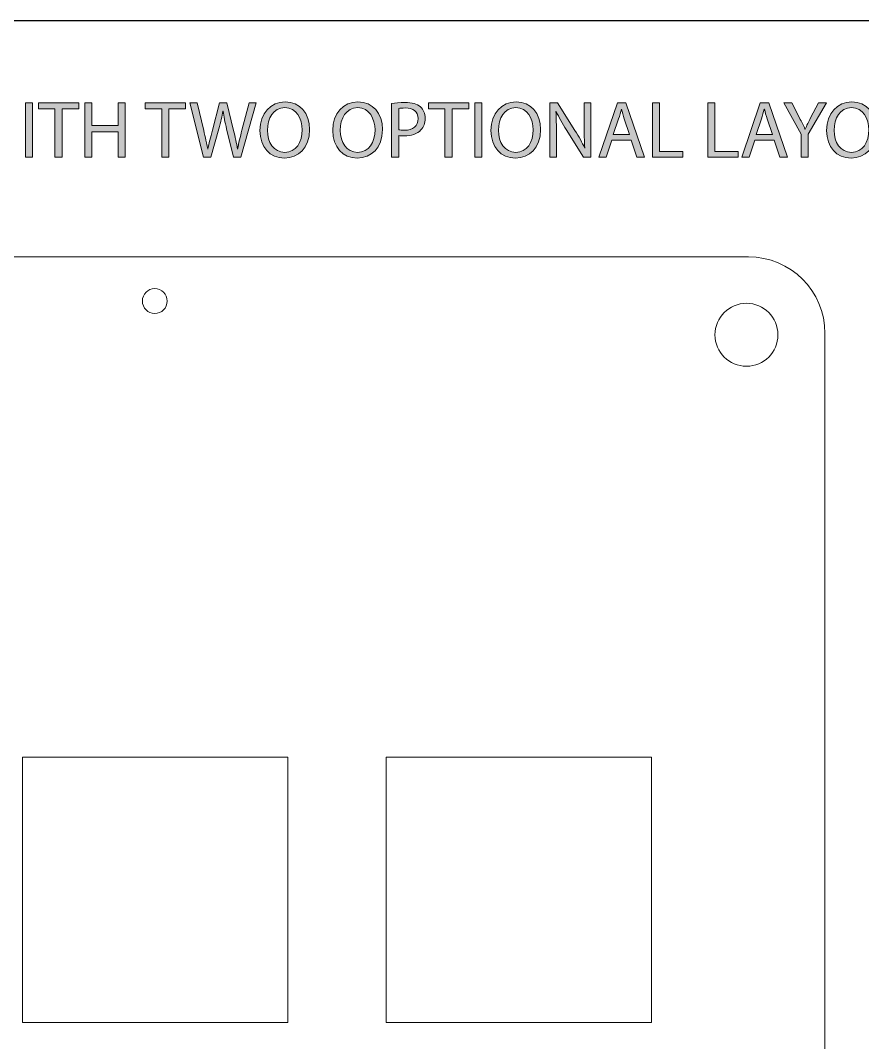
# Model space of a CAD drawing. Header units: millimetres. Extents: x 12 to 403, y 61 to 367.
# Drawn here: x 117.3 to 161.4, y 200.7 to 254.2 of the extents above; entities that cross this region are included whole.
import ezdxf

# ---------------------------------------------------------------- set-up
doc = ezdxf.new("R2010")
doc.units = ezdxf.units.MM
doc.header["$MEASUREMENT"] = 0
doc.layers.add('TopPasteMaskLayer', color=7, linetype='Continuous', lineweight=0)

# ---------------------------------------------------------------- blocks, each defined once
blk = doc.blocks.new('Block_1')
at = {"layer": 'TopPasteMaskLayer', "true_color": 0x000000, "transparency": 33554687}
h = blk.add_hatch(color=18, dxfattribs=at)
h.dxf.hatch_style = 2
edge = h.paths.add_edge_path()
edge.add_spline(control_points=[(117.966, 249.915), (117.966, 249.915), (117.966, 247.063), (117.966, 247.063), (117.966, 247.063), (117.598, 247.063), (117.598, 247.063), (117.598, 247.063), (117.598, 249.915), (117.598, 249.915), (117.598, 249.915), (117.966, 249.915), (117.966, 249.915)], knot_values=[0, 0, 0, 0, 1, 1, 1, 2, 2, 2, 3, 3, 3, 4, 4, 4, 4], degree=3, periodic=0)
h = blk.add_hatch(color=18, dxfattribs=at)
h.dxf.hatch_style = 2
edge = h.paths.add_edge_path()
edge.add_spline(control_points=[(119.151, 249.602), (119.151, 249.602), (118.284, 249.602), (118.284, 249.602), (118.284, 249.602), (118.284, 249.915), (118.284, 249.915), (118.284, 249.915), (120.395, 249.915), (120.395, 249.915), (120.395, 249.915), (120.395, 249.602), (120.395, 249.602), (120.395, 249.602), (119.523, 249.602), (119.523, 249.602), (119.523, 249.602), (119.523, 247.063), (119.523, 247.063), (119.523, 247.063), (119.151, 247.063), (119.151, 247.063), (119.151, 247.063), (119.151, 249.602), (119.151, 249.602)], knot_values=[0, 0, 0, 0, 1, 1, 1, 2, 2, 2, 3, 3, 3, 4, 4, 4, 5, 5, 5, 6, 6, 6, 7, 7, 7, 8, 8, 8, 8], degree=3, periodic=0)
h = blk.add_hatch(color=18, dxfattribs=at)
h.dxf.hatch_style = 2
edge = h.paths.add_edge_path()
edge.add_spline(control_points=[(121.082, 249.915), (121.082, 249.915), (121.082, 248.722), (121.082, 248.722), (121.082, 248.722), (122.461, 248.722), (122.461, 248.722), (122.461, 248.722), (122.461, 249.915), (122.461, 249.915), (122.461, 249.915), (122.833, 249.915), (122.833, 249.915), (122.833, 249.915), (122.833, 247.063), (122.833, 247.063), (122.833, 247.063), (122.461, 247.063), (122.461, 247.063), (122.461, 247.063), (122.461, 248.4), (122.461, 248.4), (122.461, 248.4), (121.082, 248.4), (121.082, 248.4), (121.082, 248.4), (121.082, 247.063), (121.082, 247.063), (121.082, 247.063), (120.714, 247.063), (120.714, 247.063), (120.714, 247.063), (120.714, 249.915), (120.714, 249.915), (120.714, 249.915), (121.082, 249.915), (121.082, 249.915)], knot_values=[0, 0, 0, 0, 1, 1, 1, 2, 2, 2, 3, 3, 3, 4, 4, 4, 5, 5, 5, 6, 6, 6, 7, 7, 7, 8, 8, 8, 9, 9, 9, 10, 10, 10, 11, 11, 11, 12, 12, 12, 12], degree=3, periodic=0)
h = blk.add_hatch(color=18, dxfattribs=at)
h.dxf.hatch_style = 2
edge = h.paths.add_edge_path()
edge.add_spline(control_points=[(124.739, 249.602), (124.739, 249.602), (123.872, 249.602), (123.872, 249.602), (123.872, 249.602), (123.872, 249.915), (123.872, 249.915), (123.872, 249.915), (125.983, 249.915), (125.983, 249.915), (125.983, 249.915), (125.983, 249.602), (125.983, 249.602), (125.983, 249.602), (125.111, 249.602), (125.111, 249.602), (125.111, 249.602), (125.111, 247.063), (125.111, 247.063), (125.111, 247.063), (124.739, 247.063), (124.739, 247.063), (124.739, 247.063), (124.739, 249.602), (124.739, 249.602)], knot_values=[0, 0, 0, 0, 1, 1, 1, 2, 2, 2, 3, 3, 3, 4, 4, 4, 5, 5, 5, 6, 6, 6, 7, 7, 7, 8, 8, 8, 8], degree=3, periodic=0)
h = blk.add_hatch(color=18, dxfattribs=at)
h.dxf.hatch_style = 2
edge = h.paths.add_edge_path()
edge.add_spline(control_points=[(126.936, 247.063), (126.936, 247.063), (126.212, 249.915), (126.212, 249.915), (126.212, 249.915), (126.602, 249.915), (126.602, 249.915), (126.602, 249.915), (126.94, 248.472), (126.94, 248.472), (127.025, 248.117), (127.101, 247.761), (127.152, 247.486), (127.152, 247.486), (127.16, 247.486), (127.16, 247.486), (127.207, 247.77), (127.296, 248.108), (127.393, 248.476), (127.393, 248.476), (127.774, 249.915), (127.774, 249.915), (127.774, 249.915), (128.159, 249.915), (128.159, 249.915), (128.159, 249.915), (128.506, 248.468), (128.506, 248.468), (128.586, 248.129), (128.662, 247.791), (128.705, 247.49), (128.705, 247.49), (128.713, 247.49), (128.713, 247.49), (128.772, 247.803), (128.853, 248.121), (128.942, 248.476), (128.942, 248.476), (129.318, 249.915), (129.318, 249.915), (129.318, 249.915), (129.695, 249.915), (129.695, 249.915), (129.695, 249.915), (128.887, 247.063), (128.887, 247.063), (128.887, 247.063), (128.502, 247.063), (128.502, 247.063), (128.502, 247.063), (128.142, 248.548), (128.142, 248.548), (128.053, 248.912), (127.994, 249.191), (127.956, 249.479), (127.956, 249.479), (127.947, 249.479), (127.947, 249.479), (127.896, 249.196), (127.833, 248.916), (127.727, 248.548), (127.727, 248.548), (127.321, 247.063), (127.321, 247.063), (127.321, 247.063), (126.936, 247.063), (126.936, 247.063)], knot_values=[0, 0, 0, 0, 1, 1, 1, 2, 2, 2, 3, 3, 3, 4, 4, 4, 5, 5, 5, 6, 6, 6, 7, 7, 7, 8, 8, 8, 9, 9, 9, 10, 10, 10, 11, 11, 11, 12, 12, 12, 13, 13, 13, 14, 14, 14, 15, 15, 15, 16, 16, 16, 17, 17, 17, 18, 18, 18, 19, 19, 19, 20, 20, 20, 21, 21, 21, 22, 22, 22, 22], degree=3, periodic=0)
h = blk.add_hatch(color=18, dxfattribs=at)
h.dxf.hatch_style = 2
edge = h.paths.add_edge_path()
edge.add_spline(control_points=[(130.276, 248.472), (130.276, 247.863), (130.606, 247.317), (131.186, 247.317), (131.77, 247.317), (132.1, 247.854), (132.1, 248.502), (132.1, 249.069), (131.804, 249.661), (131.19, 249.661), (130.581, 249.661), (130.276, 249.098), (130.276, 248.472)], knot_values=[0, 0, 0, 0, 1, 1, 1, 2, 2, 2, 3, 3, 3, 4, 4, 4, 4], degree=3, periodic=0)
edge = h.paths.add_edge_path()
edge.add_spline(control_points=[(132.489, 248.519), (132.489, 247.537), (131.892, 247.017), (131.165, 247.017), (130.412, 247.017), (129.883, 247.6), (129.883, 248.463), (129.883, 249.369), (130.445, 249.961), (131.207, 249.961), (131.986, 249.961), (132.489, 249.365), (132.489, 248.519)], knot_values=[0, 0, 0, 0, 1, 1, 1, 2, 2, 2, 3, 3, 3, 4, 4, 4, 4], degree=3, periodic=0)
h = blk.add_hatch(color=18, dxfattribs=at)
h.dxf.hatch_style = 2
edge = h.paths.add_edge_path()
edge.add_spline(control_points=[(134.091, 248.472), (134.091, 247.863), (134.42, 247.317), (135, 247.317), (135.584, 247.317), (135.914, 247.854), (135.914, 248.502), (135.914, 249.069), (135.618, 249.661), (135.004, 249.661), (134.395, 249.661), (134.091, 249.098), (134.091, 248.472)], knot_values=[0, 0, 0, 0, 1, 1, 1, 2, 2, 2, 3, 3, 3, 4, 4, 4, 4], degree=3, periodic=0)
edge = h.paths.add_edge_path()
edge.add_spline(control_points=[(136.303, 248.519), (136.303, 247.537), (135.707, 247.017), (134.979, 247.017), (134.226, 247.017), (133.697, 247.6), (133.697, 248.463), (133.697, 249.369), (134.26, 249.961), (135.021, 249.961), (135.8, 249.961), (136.303, 249.365), (136.303, 248.519)], knot_values=[0, 0, 0, 0, 1, 1, 1, 2, 2, 2, 3, 3, 3, 4, 4, 4, 4], degree=3, periodic=0)
h = blk.add_hatch(color=18, dxfattribs=at)
h.dxf.hatch_style = 2
edge = h.paths.add_edge_path()
edge.add_spline(control_points=[(137.151, 248.506), (137.231, 248.485), (137.333, 248.476), (137.456, 248.476), (137.9, 248.476), (138.171, 248.692), (138.171, 249.085), (138.171, 249.462), (137.904, 249.644), (137.498, 249.644), (137.337, 249.644), (137.215, 249.631), (137.151, 249.614), (137.151, 249.614), (137.151, 248.506), (137.151, 248.506)], knot_values=[0, 0, 0, 0, 1, 1, 1, 2, 2, 2, 3, 3, 3, 4, 4, 4, 5, 5, 5, 5], degree=3, periodic=0)
edge = h.paths.add_edge_path()
edge.add_spline(control_points=[(136.783, 249.881), (136.961, 249.911), (137.193, 249.936), (137.49, 249.936), (137.853, 249.936), (138.12, 249.851), (138.289, 249.699), (138.446, 249.563), (138.539, 249.356), (138.539, 249.102), (138.539, 248.844), (138.463, 248.641), (138.319, 248.493), (138.124, 248.286), (137.807, 248.18), (137.447, 248.18), (137.337, 248.18), (137.236, 248.184), (137.151, 248.205), (137.151, 248.205), (137.151, 247.063), (137.151, 247.063), (137.151, 247.063), (136.783, 247.063), (136.783, 247.063), (136.783, 247.063), (136.783, 249.881), (136.783, 249.881)], knot_values=[0, 0, 0, 0, 1, 1, 1, 2, 2, 2, 3, 3, 3, 4, 4, 4, 5, 5, 5, 6, 6, 6, 7, 7, 7, 8, 8, 8, 9, 9, 9, 9], degree=3, periodic=0)
h = blk.add_hatch(color=18, dxfattribs=at)
h.dxf.hatch_style = 2
edge = h.paths.add_edge_path()
edge.add_spline(control_points=[(139.577, 249.602), (139.577, 249.602), (138.709, 249.602), (138.709, 249.602), (138.709, 249.602), (138.709, 249.915), (138.709, 249.915), (138.709, 249.915), (140.821, 249.915), (140.821, 249.915), (140.821, 249.915), (140.821, 249.602), (140.821, 249.602), (140.821, 249.602), (139.949, 249.602), (139.949, 249.602), (139.949, 249.602), (139.949, 247.063), (139.949, 247.063), (139.949, 247.063), (139.577, 247.063), (139.577, 247.063), (139.577, 247.063), (139.577, 249.602), (139.577, 249.602)], knot_values=[0, 0, 0, 0, 1, 1, 1, 2, 2, 2, 3, 3, 3, 4, 4, 4, 5, 5, 5, 6, 6, 6, 7, 7, 7, 8, 8, 8, 8], degree=3, periodic=0)
h = blk.add_hatch(color=18, dxfattribs=at)
h.dxf.hatch_style = 2
edge = h.paths.add_edge_path()
edge.add_spline(control_points=[(141.507, 249.915), (141.507, 249.915), (141.507, 247.063), (141.507, 247.063), (141.507, 247.063), (141.139, 247.063), (141.139, 247.063), (141.139, 247.063), (141.139, 249.915), (141.139, 249.915), (141.139, 249.915), (141.507, 249.915), (141.507, 249.915)], knot_values=[0, 0, 0, 0, 1, 1, 1, 2, 2, 2, 3, 3, 3, 4, 4, 4, 4], degree=3, periodic=0)
h = blk.add_hatch(color=18, dxfattribs=at)
h.dxf.hatch_style = 2
edge = h.paths.add_edge_path()
edge.add_spline(control_points=[(142.375, 248.472), (142.375, 247.863), (142.705, 247.317), (143.285, 247.317), (143.869, 247.317), (144.199, 247.854), (144.199, 248.502), (144.199, 249.069), (143.903, 249.661), (143.289, 249.661), (142.68, 249.661), (142.375, 249.098), (142.375, 248.472)], knot_values=[0, 0, 0, 0, 1, 1, 1, 2, 2, 2, 3, 3, 3, 4, 4, 4, 4], degree=3, periodic=0)
edge = h.paths.add_edge_path()
edge.add_spline(control_points=[(144.588, 248.519), (144.588, 247.537), (143.991, 247.017), (143.264, 247.017), (142.511, 247.017), (141.982, 247.6), (141.982, 248.463), (141.982, 249.369), (142.544, 249.961), (143.306, 249.961), (144.084, 249.961), (144.588, 249.365), (144.588, 248.519)], knot_values=[0, 0, 0, 0, 1, 1, 1, 2, 2, 2, 3, 3, 3, 4, 4, 4, 4], degree=3, periodic=0)
h = blk.add_hatch(color=18, dxfattribs=at)
h.dxf.hatch_style = 2
edge = h.paths.add_edge_path()
edge.add_spline(control_points=[(145.068, 247.063), (145.068, 247.063), (145.068, 249.915), (145.068, 249.915), (145.068, 249.915), (145.47, 249.915), (145.47, 249.915), (145.47, 249.915), (146.384, 248.472), (146.384, 248.472), (146.595, 248.138), (146.76, 247.837), (146.895, 247.545), (146.895, 247.545), (146.904, 247.55), (146.904, 247.55), (146.87, 247.93), (146.862, 248.277), (146.862, 248.722), (146.862, 248.722), (146.862, 249.915), (146.862, 249.915), (146.862, 249.915), (147.208, 249.915), (147.208, 249.915), (147.208, 249.915), (147.208, 247.063), (147.208, 247.063), (147.208, 247.063), (146.836, 247.063), (146.836, 247.063), (146.836, 247.063), (145.931, 248.51), (145.931, 248.51), (145.732, 248.827), (145.542, 249.153), (145.398, 249.462), (145.398, 249.462), (145.385, 249.458), (145.385, 249.458), (145.406, 249.098), (145.415, 248.755), (145.415, 248.282), (145.415, 248.282), (145.415, 247.063), (145.415, 247.063), (145.415, 247.063), (145.068, 247.063), (145.068, 247.063)], knot_values=[0, 0, 0, 0, 1, 1, 1, 2, 2, 2, 3, 3, 3, 4, 4, 4, 5, 5, 5, 6, 6, 6, 7, 7, 7, 8, 8, 8, 9, 9, 9, 10, 10, 10, 11, 11, 11, 12, 12, 12, 13, 13, 13, 14, 14, 14, 15, 15, 15, 16, 16, 16, 16], degree=3, periodic=0)
h = blk.add_hatch(color=18, dxfattribs=at)
h.dxf.hatch_style = 2
edge = h.paths.add_edge_path()
edge.add_spline(control_points=[(149.249, 248.248), (149.249, 248.248), (148.97, 249.069), (148.97, 249.069), (148.907, 249.255), (148.864, 249.424), (148.822, 249.589), (148.822, 249.589), (148.814, 249.589), (148.814, 249.589), (148.771, 249.42), (148.725, 249.246), (148.67, 249.073), (148.67, 249.073), (148.39, 248.248), (148.39, 248.248), (148.39, 248.248), (149.249, 248.248), (149.249, 248.248)], knot_values=[0, 0, 0, 0, 1, 1, 1, 2, 2, 2, 3, 3, 3, 4, 4, 4, 5, 5, 5, 6, 6, 6, 6], degree=3, periodic=0)
edge = h.paths.add_edge_path()
edge.add_spline(control_points=[(148.314, 247.96), (148.314, 247.96), (148.018, 247.063), (148.018, 247.063), (148.018, 247.063), (147.637, 247.063), (147.637, 247.063), (147.637, 247.063), (148.606, 249.915), (148.606, 249.915), (148.606, 249.915), (149.051, 249.915), (149.051, 249.915), (149.051, 249.915), (150.024, 247.063), (150.024, 247.063), (150.024, 247.063), (149.63, 247.063), (149.63, 247.063), (149.63, 247.063), (149.326, 247.96), (149.326, 247.96), (149.326, 247.96), (148.314, 247.96), (148.314, 247.96)], knot_values=[0, 0, 0, 0, 1, 1, 1, 2, 2, 2, 3, 3, 3, 4, 4, 4, 5, 5, 5, 6, 6, 6, 7, 7, 7, 8, 8, 8, 8], degree=3, periodic=0)
h = blk.add_hatch(color=18, dxfattribs=at)
h.dxf.hatch_style = 2
edge = h.paths.add_edge_path()
edge.add_spline(control_points=[(150.444, 249.915), (150.444, 249.915), (150.812, 249.915), (150.812, 249.915), (150.812, 249.915), (150.812, 247.372), (150.812, 247.372), (150.812, 247.372), (152.031, 247.372), (152.031, 247.372), (152.031, 247.372), (152.031, 247.063), (152.031, 247.063), (152.031, 247.063), (150.444, 247.063), (150.444, 247.063), (150.444, 247.063), (150.444, 249.915), (150.444, 249.915)], knot_values=[0, 0, 0, 0, 1, 1, 1, 2, 2, 2, 3, 3, 3, 4, 4, 4, 5, 5, 5, 6, 6, 6, 6], degree=3, periodic=0)
h = blk.add_hatch(color=18, dxfattribs=at)
h.dxf.hatch_style = 2
edge = h.paths.add_edge_path()
edge.add_spline(control_points=[(153.339, 249.915), (153.339, 249.915), (153.708, 249.915), (153.708, 249.915), (153.708, 249.915), (153.708, 247.372), (153.708, 247.372), (153.708, 247.372), (154.926, 247.372), (154.926, 247.372), (154.926, 247.372), (154.926, 247.063), (154.926, 247.063), (154.926, 247.063), (153.339, 247.063), (153.339, 247.063), (153.339, 247.063), (153.339, 249.915), (153.339, 249.915)], knot_values=[0, 0, 0, 0, 1, 1, 1, 2, 2, 2, 3, 3, 3, 4, 4, 4, 5, 5, 5, 6, 6, 6, 6], degree=3, periodic=0)
h = blk.add_hatch(color=18, dxfattribs=at)
h.dxf.hatch_style = 2
edge = h.paths.add_edge_path()
edge.add_spline(control_points=[(156.734, 248.248), (156.734, 248.248), (156.455, 249.069), (156.455, 249.069), (156.391, 249.255), (156.349, 249.424), (156.307, 249.589), (156.307, 249.589), (156.298, 249.589), (156.298, 249.589), (156.256, 249.42), (156.209, 249.246), (156.154, 249.073), (156.154, 249.073), (155.875, 248.248), (155.875, 248.248), (155.875, 248.248), (156.734, 248.248), (156.734, 248.248)], knot_values=[0, 0, 0, 0, 1, 1, 1, 2, 2, 2, 3, 3, 3, 4, 4, 4, 5, 5, 5, 6, 6, 6, 6], degree=3, periodic=0)
edge = h.paths.add_edge_path()
edge.add_spline(control_points=[(155.799, 247.96), (155.799, 247.96), (155.503, 247.063), (155.503, 247.063), (155.503, 247.063), (155.122, 247.063), (155.122, 247.063), (155.122, 247.063), (156.091, 249.915), (156.091, 249.915), (156.091, 249.915), (156.535, 249.915), (156.535, 249.915), (156.535, 249.915), (157.508, 247.063), (157.508, 247.063), (157.508, 247.063), (157.115, 247.063), (157.115, 247.063), (157.115, 247.063), (156.81, 247.96), (156.81, 247.96), (156.81, 247.96), (155.799, 247.96), (155.799, 247.96)], knot_values=[0, 0, 0, 0, 1, 1, 1, 2, 2, 2, 3, 3, 3, 4, 4, 4, 5, 5, 5, 6, 6, 6, 7, 7, 7, 8, 8, 8, 8], degree=3, periodic=0)
h = blk.add_hatch(color=18, dxfattribs=at)
h.dxf.hatch_style = 2
edge = h.paths.add_edge_path()
edge.add_spline(control_points=[(158.229, 247.063), (158.229, 247.063), (158.229, 248.273), (158.229, 248.273), (158.229, 248.273), (157.327, 249.915), (157.327, 249.915), (157.327, 249.915), (157.746, 249.915), (157.746, 249.915), (157.746, 249.915), (158.148, 249.128), (158.148, 249.128), (158.258, 248.912), (158.343, 248.739), (158.432, 248.54), (158.432, 248.54), (158.44, 248.54), (158.44, 248.54), (158.521, 248.726), (158.618, 248.912), (158.728, 249.128), (158.728, 249.128), (159.138, 249.915), (159.138, 249.915), (159.138, 249.915), (159.557, 249.915), (159.557, 249.915), (159.557, 249.915), (158.601, 248.277), (158.601, 248.277), (158.601, 248.277), (158.601, 247.063), (158.601, 247.063), (158.601, 247.063), (158.229, 247.063), (158.229, 247.063)], knot_values=[0, 0, 0, 0, 1, 1, 1, 2, 2, 2, 3, 3, 3, 4, 4, 4, 5, 5, 5, 6, 6, 6, 7, 7, 7, 8, 8, 8, 9, 9, 9, 10, 10, 10, 11, 11, 11, 12, 12, 12, 12], degree=3, periodic=0)
h = blk.add_hatch(color=18, dxfattribs=at)
h.dxf.hatch_style = 2
edge = h.paths.add_edge_path()
edge.add_spline(control_points=[(159.956, 248.472), (159.956, 247.863), (160.286, 247.317), (160.866, 247.317), (161.449, 247.317), (161.779, 247.854), (161.779, 248.502), (161.779, 249.069), (161.483, 249.661), (160.87, 249.661), (160.261, 249.661), (159.956, 249.098), (159.956, 248.472)], knot_values=[0, 0, 0, 0, 1, 1, 1, 2, 2, 2, 3, 3, 3, 4, 4, 4, 4], degree=3, periodic=0)
edge = h.paths.add_edge_path()
edge.add_spline(control_points=[(162.169, 248.519), (162.169, 247.537), (161.572, 247.017), (160.844, 247.017), (160.091, 247.017), (159.562, 247.6), (159.562, 248.463), (159.562, 249.369), (160.125, 249.961), (160.887, 249.961), (161.665, 249.961), (162.169, 249.365), (162.169, 248.519)], knot_values=[0, 0, 0, 0, 1, 1, 1, 2, 2, 2, 3, 3, 3, 4, 4, 4, 4], degree=3, periodic=0)
at = {"layer": 'TopPasteMaskLayer'}
for points, knots in [([(117.966, 249.915), (117.966, 249.915), (117.966, 247.063), (117.966, 247.063), (117.966, 247.063), (117.598, 247.063), (117.598, 247.063), (117.598, 247.063), (117.598, 249.915), (117.598, 249.915), (117.598, 249.915), (117.966, 249.915), (117.966, 249.915)], [0, 0, 0, 0, 1, 1, 1, 2, 2, 2, 3, 3, 3, 4, 4, 4, 4]), ([(119.151, 249.602), (119.151, 249.602), (118.284, 249.602), (118.284, 249.602), (118.284, 249.602), (118.284, 249.915), (118.284, 249.915), (118.284, 249.915), (120.395, 249.915), (120.395, 249.915), (120.395, 249.915), (120.395, 249.602), (120.395, 249.602), (120.395, 249.602), (119.523, 249.602), (119.523, 249.602), (119.523, 249.602), (119.523, 247.063), (119.523, 247.063), (119.523, 247.063), (119.151, 247.063), (119.151, 247.063), (119.151, 247.063), (119.151, 249.602), (119.151, 249.602)], [0, 0, 0, 0, 1, 1, 1, 2, 2, 2, 3, 3, 3, 4, 4, 4, 5, 5, 5, 6, 6, 6, 7, 7, 7, 8, 8, 8, 8]), ([(121.082, 249.915), (121.082, 249.915), (121.082, 248.722), (121.082, 248.722), (121.082, 248.722), (122.461, 248.722), (122.461, 248.722), (122.461, 248.722), (122.461, 249.915), (122.461, 249.915), (122.461, 249.915), (122.833, 249.915), (122.833, 249.915), (122.833, 249.915), (122.833, 247.063), (122.833, 247.063), (122.833, 247.063), (122.461, 247.063), (122.461, 247.063), (122.461, 247.063), (122.461, 248.4), (122.461, 248.4), (122.461, 248.4), (121.082, 248.4), (121.082, 248.4), (121.082, 248.4), (121.082, 247.063), (121.082, 247.063), (121.082, 247.063), (120.714, 247.063), (120.714, 247.063), (120.714, 247.063), (120.714, 249.915), (120.714, 249.915), (120.714, 249.915), (121.082, 249.915), (121.082, 249.915)], [0, 0, 0, 0, 1, 1, 1, 2, 2, 2, 3, 3, 3, 4, 4, 4, 5, 5, 5, 6, 6, 6, 7, 7, 7, 8, 8, 8, 9, 9, 9, 10, 10, 10, 11, 11, 11, 12, 12, 12, 12]), ([(124.739, 249.602), (124.739, 249.602), (123.872, 249.602), (123.872, 249.602), (123.872, 249.602), (123.872, 249.915), (123.872, 249.915), (123.872, 249.915), (125.983, 249.915), (125.983, 249.915), (125.983, 249.915), (125.983, 249.602), (125.983, 249.602), (125.983, 249.602), (125.111, 249.602), (125.111, 249.602), (125.111, 249.602), (125.111, 247.063), (125.111, 247.063), (125.111, 247.063), (124.739, 247.063), (124.739, 247.063), (124.739, 247.063), (124.739, 249.602), (124.739, 249.602)], [0, 0, 0, 0, 1, 1, 1, 2, 2, 2, 3, 3, 3, 4, 4, 4, 5, 5, 5, 6, 6, 6, 7, 7, 7, 8, 8, 8, 8]), ([(126.936, 247.063), (126.936, 247.063), (126.212, 249.915), (126.212, 249.915), (126.212, 249.915), (126.602, 249.915), (126.602, 249.915), (126.602, 249.915), (126.94, 248.472), (126.94, 248.472), (127.025, 248.117), (127.101, 247.761), (127.152, 247.486), (127.152, 247.486), (127.16, 247.486), (127.16, 247.486), (127.207, 247.77), (127.296, 248.108), (127.393, 248.476), (127.393, 248.476), (127.774, 249.915), (127.774, 249.915), (127.774, 249.915), (128.159, 249.915), (128.159, 249.915), (128.159, 249.915), (128.506, 248.468), (128.506, 248.468), (128.586, 248.129), (128.662, 247.791), (128.705, 247.49), (128.705, 247.49), (128.713, 247.49), (128.713, 247.49), (128.772, 247.803), (128.853, 248.121), (128.942, 248.476), (128.942, 248.476), (129.318, 249.915), (129.318, 249.915), (129.318, 249.915), (129.695, 249.915), (129.695, 249.915), (129.695, 249.915), (128.887, 247.063), (128.887, 247.063), (128.887, 247.063), (128.502, 247.063), (128.502, 247.063), (128.502, 247.063), (128.142, 248.548), (128.142, 248.548), (128.053, 248.912), (127.994, 249.191), (127.956, 249.479), (127.956, 249.479), (127.947, 249.479), (127.947, 249.479), (127.896, 249.196), (127.833, 248.916), (127.727, 248.548), (127.727, 248.548), (127.321, 247.063), (127.321, 247.063), (127.321, 247.063), (126.936, 247.063), (126.936, 247.063)], [0, 0, 0, 0, 1, 1, 1, 2, 2, 2, 3, 3, 3, 4, 4, 4, 5, 5, 5, 6, 6, 6, 7, 7, 7, 8, 8, 8, 9, 9, 9, 10, 10, 10, 11, 11, 11, 12, 12, 12, 13, 13, 13, 14, 14, 14, 15, 15, 15, 16, 16, 16, 17, 17, 17, 18, 18, 18, 19, 19, 19, 20, 20, 20, 21, 21, 21, 22, 22, 22, 22]), ([(132.489, 248.519), (132.489, 247.537), (131.892, 247.017), (131.165, 247.017), (130.412, 247.017), (129.883, 247.6), (129.883, 248.463), (129.883, 249.369), (130.445, 249.961), (131.207, 249.961), (131.986, 249.961), (132.489, 249.365), (132.489, 248.519)], [0, 0, 0, 0, 1, 1, 1, 2, 2, 2, 3, 3, 3, 4, 4, 4, 4]), ([(130.276, 248.472), (130.276, 247.863), (130.606, 247.317), (131.186, 247.317), (131.77, 247.317), (132.1, 247.854), (132.1, 248.502), (132.1, 249.069), (131.804, 249.661), (131.19, 249.661), (130.581, 249.661), (130.276, 249.098), (130.276, 248.472)], [0, 0, 0, 0, 1, 1, 1, 2, 2, 2, 3, 3, 3, 4, 4, 4, 4]), ([(136.303, 248.519), (136.303, 247.537), (135.707, 247.017), (134.979, 247.017), (134.226, 247.017), (133.697, 247.6), (133.697, 248.463), (133.697, 249.369), (134.26, 249.961), (135.021, 249.961), (135.8, 249.961), (136.303, 249.365), (136.303, 248.519)], [0, 0, 0, 0, 1, 1, 1, 2, 2, 2, 3, 3, 3, 4, 4, 4, 4]), ([(134.091, 248.472), (134.091, 247.863), (134.42, 247.317), (135, 247.317), (135.584, 247.317), (135.914, 247.854), (135.914, 248.502), (135.914, 249.069), (135.618, 249.661), (135.004, 249.661), (134.395, 249.661), (134.091, 249.098), (134.091, 248.472)], [0, 0, 0, 0, 1, 1, 1, 2, 2, 2, 3, 3, 3, 4, 4, 4, 4]), ([(136.783, 249.881), (136.961, 249.911), (137.193, 249.936), (137.49, 249.936), (137.853, 249.936), (138.12, 249.851), (138.289, 249.699), (138.446, 249.563), (138.539, 249.356), (138.539, 249.102), (138.539, 248.844), (138.463, 248.641), (138.319, 248.493), (138.124, 248.286), (137.807, 248.18), (137.447, 248.18), (137.337, 248.18), (137.236, 248.184), (137.151, 248.205), (137.151, 248.205), (137.151, 247.063), (137.151, 247.063), (137.151, 247.063), (136.783, 247.063), (136.783, 247.063), (136.783, 247.063), (136.783, 249.881), (136.783, 249.881)], [0, 0, 0, 0, 1, 1, 1, 2, 2, 2, 3, 3, 3, 4, 4, 4, 5, 5, 5, 6, 6, 6, 7, 7, 7, 8, 8, 8, 9, 9, 9, 9]), ([(137.151, 248.506), (137.231, 248.485), (137.333, 248.476), (137.456, 248.476), (137.9, 248.476), (138.171, 248.692), (138.171, 249.085), (138.171, 249.462), (137.904, 249.644), (137.498, 249.644), (137.337, 249.644), (137.215, 249.631), (137.151, 249.614), (137.151, 249.614), (137.151, 248.506), (137.151, 248.506)], [0, 0, 0, 0, 1, 1, 1, 2, 2, 2, 3, 3, 3, 4, 4, 4, 5, 5, 5, 5]), ([(139.577, 249.602), (139.577, 249.602), (138.709, 249.602), (138.709, 249.602), (138.709, 249.602), (138.709, 249.915), (138.709, 249.915), (138.709, 249.915), (140.821, 249.915), (140.821, 249.915), (140.821, 249.915), (140.821, 249.602), (140.821, 249.602), (140.821, 249.602), (139.949, 249.602), (139.949, 249.602), (139.949, 249.602), (139.949, 247.063), (139.949, 247.063), (139.949, 247.063), (139.577, 247.063), (139.577, 247.063), (139.577, 247.063), (139.577, 249.602), (139.577, 249.602)], [0, 0, 0, 0, 1, 1, 1, 2, 2, 2, 3, 3, 3, 4, 4, 4, 5, 5, 5, 6, 6, 6, 7, 7, 7, 8, 8, 8, 8]), ([(141.507, 249.915), (141.507, 249.915), (141.507, 247.063), (141.507, 247.063), (141.507, 247.063), (141.139, 247.063), (141.139, 247.063), (141.139, 247.063), (141.139, 249.915), (141.139, 249.915), (141.139, 249.915), (141.507, 249.915), (141.507, 249.915)], [0, 0, 0, 0, 1, 1, 1, 2, 2, 2, 3, 3, 3, 4, 4, 4, 4]), ([(144.588, 248.519), (144.588, 247.537), (143.991, 247.017), (143.264, 247.017), (142.511, 247.017), (141.982, 247.6), (141.982, 248.463), (141.982, 249.369), (142.544, 249.961), (143.306, 249.961), (144.084, 249.961), (144.588, 249.365), (144.588, 248.519)], [0, 0, 0, 0, 1, 1, 1, 2, 2, 2, 3, 3, 3, 4, 4, 4, 4]), ([(142.375, 248.472), (142.375, 247.863), (142.705, 247.317), (143.285, 247.317), (143.869, 247.317), (144.199, 247.854), (144.199, 248.502), (144.199, 249.069), (143.903, 249.661), (143.289, 249.661), (142.68, 249.661), (142.375, 249.098), (142.375, 248.472)], [0, 0, 0, 0, 1, 1, 1, 2, 2, 2, 3, 3, 3, 4, 4, 4, 4]), ([(145.068, 247.063), (145.068, 247.063), (145.068, 249.915), (145.068, 249.915), (145.068, 249.915), (145.47, 249.915), (145.47, 249.915), (145.47, 249.915), (146.384, 248.472), (146.384, 248.472), (146.595, 248.138), (146.76, 247.837), (146.895, 247.545), (146.895, 247.545), (146.904, 247.55), (146.904, 247.55), (146.87, 247.93), (146.862, 248.277), (146.862, 248.722), (146.862, 248.722), (146.862, 249.915), (146.862, 249.915), (146.862, 249.915), (147.208, 249.915), (147.208, 249.915), (147.208, 249.915), (147.208, 247.063), (147.208, 247.063), (147.208, 247.063), (146.836, 247.063), (146.836, 247.063), (146.836, 247.063), (145.931, 248.51), (145.931, 248.51), (145.732, 248.827), (145.542, 249.153), (145.398, 249.462), (145.398, 249.462), (145.385, 249.458), (145.385, 249.458), (145.406, 249.098), (145.415, 248.755), (145.415, 248.282), (145.415, 248.282), (145.415, 247.063), (145.415, 247.063), (145.415, 247.063), (145.068, 247.063), (145.068, 247.063)], [0, 0, 0, 0, 1, 1, 1, 2, 2, 2, 3, 3, 3, 4, 4, 4, 5, 5, 5, 6, 6, 6, 7, 7, 7, 8, 8, 8, 9, 9, 9, 10, 10, 10, 11, 11, 11, 12, 12, 12, 13, 13, 13, 14, 14, 14, 15, 15, 15, 16, 16, 16, 16]), ([(148.314, 247.96), (148.314, 247.96), (148.018, 247.063), (148.018, 247.063), (148.018, 247.063), (147.637, 247.063), (147.637, 247.063), (147.637, 247.063), (148.606, 249.915), (148.606, 249.915), (148.606, 249.915), (149.051, 249.915), (149.051, 249.915), (149.051, 249.915), (150.024, 247.063), (150.024, 247.063), (150.024, 247.063), (149.63, 247.063), (149.63, 247.063), (149.63, 247.063), (149.326, 247.96), (149.326, 247.96), (149.326, 247.96), (148.314, 247.96), (148.314, 247.96)], [0, 0, 0, 0, 1, 1, 1, 2, 2, 2, 3, 3, 3, 4, 4, 4, 5, 5, 5, 6, 6, 6, 7, 7, 7, 8, 8, 8, 8]), ([(149.249, 248.248), (149.249, 248.248), (148.97, 249.069), (148.97, 249.069), (148.907, 249.255), (148.864, 249.424), (148.822, 249.589), (148.822, 249.589), (148.814, 249.589), (148.814, 249.589), (148.771, 249.42), (148.725, 249.246), (148.67, 249.073), (148.67, 249.073), (148.39, 248.248), (148.39, 248.248), (148.39, 248.248), (149.249, 248.248), (149.249, 248.248)], [0, 0, 0, 0, 1, 1, 1, 2, 2, 2, 3, 3, 3, 4, 4, 4, 5, 5, 5, 6, 6, 6, 6]), ([(150.444, 249.915), (150.444, 249.915), (150.812, 249.915), (150.812, 249.915), (150.812, 249.915), (150.812, 247.372), (150.812, 247.372), (150.812, 247.372), (152.031, 247.372), (152.031, 247.372), (152.031, 247.372), (152.031, 247.063), (152.031, 247.063), (152.031, 247.063), (150.444, 247.063), (150.444, 247.063), (150.444, 247.063), (150.444, 249.915), (150.444, 249.915)], [0, 0, 0, 0, 1, 1, 1, 2, 2, 2, 3, 3, 3, 4, 4, 4, 5, 5, 5, 6, 6, 6, 6]), ([(153.339, 249.915), (153.339, 249.915), (153.708, 249.915), (153.708, 249.915), (153.708, 249.915), (153.708, 247.372), (153.708, 247.372), (153.708, 247.372), (154.926, 247.372), (154.926, 247.372), (154.926, 247.372), (154.926, 247.063), (154.926, 247.063), (154.926, 247.063), (153.339, 247.063), (153.339, 247.063), (153.339, 247.063), (153.339, 249.915), (153.339, 249.915)], [0, 0, 0, 0, 1, 1, 1, 2, 2, 2, 3, 3, 3, 4, 4, 4, 5, 5, 5, 6, 6, 6, 6]), ([(155.799, 247.96), (155.799, 247.96), (155.503, 247.063), (155.503, 247.063), (155.503, 247.063), (155.122, 247.063), (155.122, 247.063), (155.122, 247.063), (156.091, 249.915), (156.091, 249.915), (156.091, 249.915), (156.535, 249.915), (156.535, 249.915), (156.535, 249.915), (157.508, 247.063), (157.508, 247.063), (157.508, 247.063), (157.115, 247.063), (157.115, 247.063), (157.115, 247.063), (156.81, 247.96), (156.81, 247.96), (156.81, 247.96), (155.799, 247.96), (155.799, 247.96)], [0, 0, 0, 0, 1, 1, 1, 2, 2, 2, 3, 3, 3, 4, 4, 4, 5, 5, 5, 6, 6, 6, 7, 7, 7, 8, 8, 8, 8]), ([(156.734, 248.248), (156.734, 248.248), (156.455, 249.069), (156.455, 249.069), (156.391, 249.255), (156.349, 249.424), (156.307, 249.589), (156.307, 249.589), (156.298, 249.589), (156.298, 249.589), (156.256, 249.42), (156.209, 249.246), (156.154, 249.073), (156.154, 249.073), (155.875, 248.248), (155.875, 248.248), (155.875, 248.248), (156.734, 248.248), (156.734, 248.248)], [0, 0, 0, 0, 1, 1, 1, 2, 2, 2, 3, 3, 3, 4, 4, 4, 5, 5, 5, 6, 6, 6, 6]), ([(158.229, 247.063), (158.229, 247.063), (158.229, 248.273), (158.229, 248.273), (158.229, 248.273), (157.327, 249.915), (157.327, 249.915), (157.327, 249.915), (157.746, 249.915), (157.746, 249.915), (157.746, 249.915), (158.148, 249.128), (158.148, 249.128), (158.258, 248.912), (158.343, 248.739), (158.432, 248.54), (158.432, 248.54), (158.44, 248.54), (158.44, 248.54), (158.521, 248.726), (158.618, 248.912), (158.728, 249.128), (158.728, 249.128), (159.138, 249.915), (159.138, 249.915), (159.138, 249.915), (159.557, 249.915), (159.557, 249.915), (159.557, 249.915), (158.601, 248.277), (158.601, 248.277), (158.601, 248.277), (158.601, 247.063), (158.601, 247.063), (158.601, 247.063), (158.229, 247.063), (158.229, 247.063)], [0, 0, 0, 0, 1, 1, 1, 2, 2, 2, 3, 3, 3, 4, 4, 4, 5, 5, 5, 6, 6, 6, 7, 7, 7, 8, 8, 8, 9, 9, 9, 10, 10, 10, 11, 11, 11, 12, 12, 12, 12]), ([(162.169, 248.519), (162.169, 247.537), (161.572, 247.017), (160.844, 247.017), (160.091, 247.017), (159.562, 247.6), (159.562, 248.463), (159.562, 249.369), (160.125, 249.961), (160.887, 249.961), (161.665, 249.961), (162.169, 249.365), (162.169, 248.519)], [0, 0, 0, 0, 1, 1, 1, 2, 2, 2, 3, 3, 3, 4, 4, 4, 4]), ([(159.956, 248.472), (159.956, 247.863), (160.286, 247.317), (160.866, 247.317), (161.449, 247.317), (161.779, 247.854), (161.779, 248.502), (161.779, 249.069), (161.483, 249.661), (160.87, 249.661), (160.261, 249.661), (159.956, 249.098), (159.956, 248.472)], [0, 0, 0, 0, 1, 1, 1, 2, 2, 2, 3, 3, 3, 4, 4, 4, 4])]:
    blk.add_open_spline(points, degree=3, knots=knots, dxfattribs=at)

msp = doc.modelspace()

# ---------------------------------------------------------------- linework, layer by layer
at = {"layer": 'TopPasteMaskLayer', "color": 250, "lineweight": 25, "true_color": 0x1d1d1b}
msp.add_lwpolyline([(237.178, 149.612), (12.369, 149.612), (12.369, 254.23), (237.178, 254.23)], close=True, dxfattribs=at)
at = {"layer": 'TopPasteMaskLayer', "color": 250, "lineweight": 9, "true_color": 0x1d1d1b}
for points in [[(131.343, 201.728), (117.443, 201.728), (117.443, 215.628), (131.343, 215.628), (131.343, 201.728)], [(150.393, 201.728), (136.493, 201.728), (136.493, 215.628), (150.393, 215.628), (150.393, 201.728)]]:
    msp.add_lwpolyline(points, close=True, dxfattribs=at)
for centre, radius in [((124.378, 239.528), 0.65), ((155.367, 237.761), 1.65)]:
    msp.add_circle(centre, radius, dxfattribs=at)
msp.add_open_spline([(159.478, 237.836), (159.478, 237.836), (159.478, 158.811), (159.478, 158.811), (159.478, 158.811), (159.478, 158.811), (159.478, 158.811), (159.478, 156.595), (157.682, 154.799), (155.467, 154.799), (155.467, 154.799), (155.467, 154.799), (155.467, 154.799), (155.467, 154.799), (93.29, 154.799), (93.29, 154.799), (93.29, 154.799), (93.29, 154.799), (93.29, 154.799), (93.29, 154.799), (93.29, 154.799), (93.29, 154.799), (91.074, 154.799), (89.278, 156.595), (89.278, 158.811), (89.278, 158.811), (89.278, 237.836), (89.278, 237.836), (89.278, 240.051), (91.074, 241.847), (93.29, 241.847), (93.29, 241.847), (93.29, 241.847), (93.29, 241.847), (93.29, 241.847), (155.467, 241.847), (155.467, 241.847), (155.467, 241.847), (155.467, 241.847), (155.467, 241.847), (155.467, 241.847), (155.467, 241.847), (155.467, 241.847), (157.682, 241.847), (159.478, 240.051), (159.478, 237.836)], degree=3, knots=[0, 0, 0, 0, 1, 1, 1, 2, 2, 2, 3, 3, 3, 4, 4, 4, 5, 5, 5, 6, 6, 6, 7, 7, 7, 8, 8, 8, 9, 9, 9, 10, 10, 10, 11, 11, 11, 12, 12, 12, 13, 13, 13, 14, 14, 14, 15, 15, 15, 15], dxfattribs=at)

# ---------------------------------------------------------------- block references
at = {"layer": 'TopPasteMaskLayer'}
msp.add_blockref('Block_1', (0, 0), dxfattribs=at)

doc.saveas('drawing.dxf')
